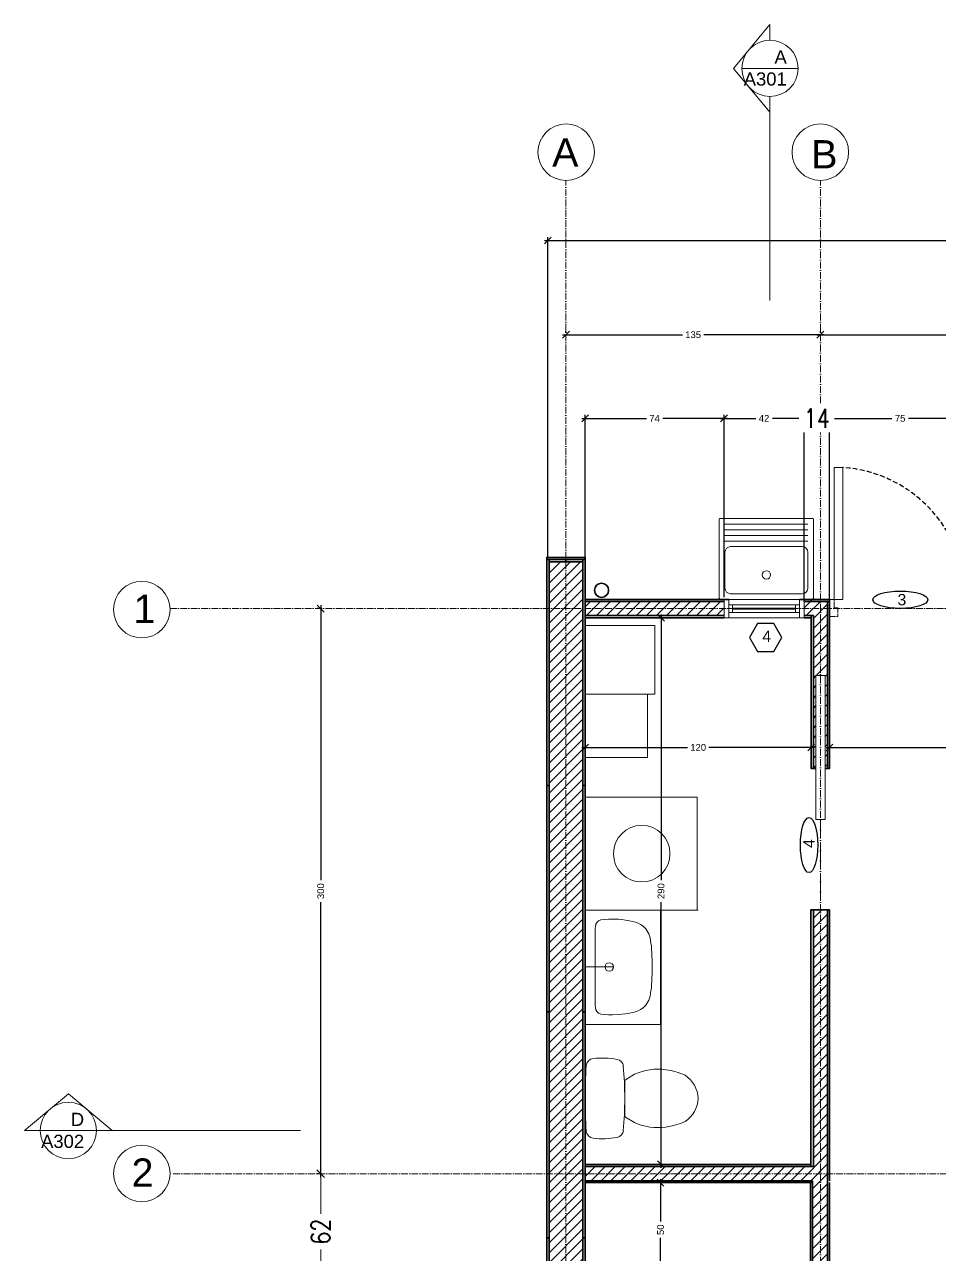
# Model space of a CAD drawing. Header units: inches. Extents: x 1080 to 7442, y 249 to 3242.
# Drawn here: x 1733 to 2218, y 2536 to 3188 of the extents above; entities that cross this region are included whole.
import ezdxf

# ---------------------------------------------------------------- set-up
doc = ezdxf.new("R2010")
doc.units = ezdxf.units.IN
doc.header["$MEASUREMENT"] = 0
for name, pattern in [('ACAD_ISO10W100', [18, 12, -3, 0, -3]), ('CENTER', [2, 1.25, -0.25, 0.25, -0.25]), ('HIDDEN', [0.375, 0.25, -0.125])]:
    doc.linetypes.add(name, pattern=pattern)
for name, color, linetype, lineweight in [('ARREDI', 8, 'Continuous', 18), ('CAMPITURE', 7, 'Continuous', 25), ('INFISSI', 130, 'Continuous', 13), ('NUMERAZIONE', 30, 'Continuous', 25), ('quote nuove', 253, 'Continuous', 18), ('STRUTTURA', 7, 'Continuous', 35)]:
    doc.layers.add(name, color=color, linetype=linetype, lineweight=lineweight)
doc.styles.add('ARIAL', font='Arial.ttf')
doc.styles.add('E-ROMANS', font='romans.shx', dxfattribs={"width": 0.8})
doc.styles.get("Standard").update_dxf_attribs({"font": 'Arial.ttf'})
doc.linetypes.add('BATTING', pattern='A,0.0001,-0.1,[134,ltypeshp.shx,S=0.1,R=0,X=-0.1,Y=0],-0.2,[134,ltypeshp.shx,S=0.1,R=180,X=0.1,Y=0],-0.1', length=0.4001)
doc.dimstyles.new('Copia di 1', dxfattribs={"dimscale": 0.001, "dimtxt": 10000, "dimasz": 4000, "dimexe": 1.2, "dimexo": 1, "dimgap": 0.1, "dimtad": 0, "dimtoh": 1, "dimdec": 0, "dimzin": 0, "dimdsep": 46, "dimtxsty": 'E-ROMANS', "dimblk": 'OBLIQUE', "dimcen": 1.2, "dimclrd": 256, "dimclre": 256, "dimclrt": 256, "dimadec": 0, "dimazin": 0, "dimtfac": 1, "dimtdec": 0, "dimtmove": 1, "dimatfit": 3, "dimldrblk": 'OPEN90', "dimfxl": 1, "dimtfill": 1, "dimtolj": 1, "dimtzin": 0, "dimlwd": 0, "dimarcsym": 0})
doc.dimstyles.new('TICK_36', dxfattribs={"dimtxt": 3.6, "dimasz": 3.6, "dimexe": 1.8, "dimexo": 1.2, "dimgap": 1.8, "dimtad": 0, "dimdec": 0, "dimzin": 0, "dimdsep": 46, "dimtxsty": 'ARIAL', "dimblk": 'OBLIQUE', "dimcen": 1.8, "dimdle": 1.8, "dimclrd": 256, "dimclrt": 256, "dimadec": 0, "dimazin": 0, "dimtfac": 1, "dimtdec": 0, "dimtmove": 1, "dimatfit": 3, "dimldrblk": 'OPEN90', "dimfxl": 1, "dimtfill": 1, "dimtolj": 1, "dimtzin": 0, "dimarcsym": 0})
pattern_1 = [(45, (-290.078, 2472.9004), (-2.6516504, 2.6516504), [])]

# ---------------------------------------------------------------- blocks, each defined once
blk = doc.blocks.new('_Oblique')
at = {"color": 0, "linetype": 'ByBlock', "lineweight": -2}
blk.add_line((-0.5, -0.5), (0.5, 0.5), dxfattribs=at)
blk = doc.blocks.new('*D174')
at = {"layer": 'quote nuove', "lineweight": -2, "transparency": 16777216}
for p, q in [((2008.61, 3073.18), (2329.46, 3073.18)), ((2661.92, 3073.18), (2341.07, 3073.18))]:
    blk.add_line(p, q, dxfattribs=at)
at = {"layer": 'quote nuove', "color": 0, "lineweight": -2, "transparency": 16777216}
for p, q in [((2010.41, 2905.12), (2010.41, 3074.98)), ((2660.12, 2906.22), (2660.12, 3074.98))]:
    blk.add_line(p, q, dxfattribs=at)
at = {"layer": 'quote nuove', "lineweight": -2, "transparency": 16777216, "xscale": 3.6, "yscale": 3.6, "zscale": 3.6, "rotation": 180}
blk.add_blockref('_Oblique', (2010.41, 3073.18), dxfattribs=at)
at = {"layer": 'quote nuove', "lineweight": -2, "transparency": 16777216, "xscale": 3.6, "yscale": 3.6, "zscale": 3.6}
blk.add_blockref('_Oblique', (2660.12, 3073.18), dxfattribs=at)
at = {"layer": 'quote nuove', "lineweight": 0, "transparency": 16777216, "insert": (2335.27, 3073.18), "char_height": 3.6, "attachment_point": 5, "style": 'ARIAL', "bg_fill": 3, "box_fill_scale": 1.25, "bg_fill_color": 256, "bg_fill_true_color": 13158600, "bg_fill_transparency": 0}
blk.add_mtext('\\A1;650', dxfattribs=at)
blk = doc.blocks.new('_Open90')
at = {"color": 0, "linetype": 'ByBlock', "lineweight": -2}
for p, q in [((0, 0), (-1, 0)), ((-0.5, 0.5), (0, 0)), ((0, 0), (-0.5, -0.5))]:
    blk.add_line(p, q, dxfattribs=at)
blk = doc.blocks.new('*D176')
at = {"layer": 'quote nuove', "lineweight": -2, "transparency": 16777216}
for p, q in [((2153.27, 3023.18), (2239.41, 3023.18)), ((2336.77, 3023.18), (2250.62, 3023.18))]:
    blk.add_line(p, q, dxfattribs=at)
at = {"layer": 'quote nuove', "color": 0, "lineweight": -2, "transparency": 16777216}
for p, q in [((2155.07, 3024.38), (2155.07, 3024.98)), ((2334.97, 3024.38), (2334.97, 3024.98))]:
    blk.add_line(p, q, dxfattribs=at)
at = {"layer": 'quote nuove', "lineweight": -2, "transparency": 16777216, "xscale": 3.6, "yscale": 3.6, "zscale": 3.6, "rotation": 180}
blk.add_blockref('_Oblique', (2155.07, 3023.18), dxfattribs=at)
at = {"layer": 'quote nuove', "lineweight": -2, "transparency": 16777216, "xscale": 3.6, "yscale": 3.6, "zscale": 3.6}
blk.add_blockref('_Oblique', (2334.97, 3023.18), dxfattribs=at)
at = {"layer": 'quote nuove', "lineweight": 0, "transparency": 16777216, "insert": (2245.02, 3023.18), "char_height": 3.6, "attachment_point": 5, "style": 'ARIAL', "bg_fill": 3, "box_fill_scale": 1.25, "bg_fill_color": 256, "bg_fill_true_color": 13158600, "bg_fill_transparency": 0}
blk.add_mtext('\\A1;180', dxfattribs=at)
blk = doc.blocks.new('*D177')
at = {"layer": 'quote nuove', "lineweight": -2, "transparency": 16777216}
for p, q in [((2018.21, 3023.18), (2081.93, 3023.18)), ((2156.87, 3023.18), (2093.15, 3023.18))]:
    blk.add_line(p, q, dxfattribs=at)
at = {"layer": 'quote nuove', "color": 0, "lineweight": -2, "transparency": 16777216}
for p, q in [((2020.01, 3024.38), (2020.01, 3024.98)), ((2155.07, 3024.38), (2155.07, 3024.98))]:
    blk.add_line(p, q, dxfattribs=at)
at = {"layer": 'quote nuove', "lineweight": -2, "transparency": 16777216, "xscale": 3.6, "yscale": 3.6, "zscale": 3.6, "rotation": 180}
blk.add_blockref('_Oblique', (2020.01, 3023.18), dxfattribs=at)
at = {"layer": 'quote nuove', "lineweight": -2, "transparency": 16777216, "xscale": 3.6, "yscale": 3.6, "zscale": 3.6}
blk.add_blockref('_Oblique', (2155.07, 3023.18), dxfattribs=at)
at = {"layer": 'quote nuove', "lineweight": 0, "transparency": 16777216, "insert": (2087.54, 3023.18), "char_height": 3.6, "attachment_point": 5, "style": 'ARIAL', "bg_fill": 3, "box_fill_scale": 1.25, "bg_fill_color": 256, "bg_fill_true_color": 13158600, "bg_fill_transparency": 0}
blk.add_mtext('\\A1;135', dxfattribs=at)
blk = doc.blocks.new('*D181')
at = {"layer": 'quote nuove', "color": 0, "lineweight": -2, "ltscale": 2, "transparency": 16777216}
for p, q in [((1888.61, 2877.81), (1888.01, 2877.81)), ((1888.61, 2577.96), (1888.01, 2577.96))]:
    blk.add_line(p, q, dxfattribs=at)
at = {"layer": 'quote nuove', "lineweight": -2, "ltscale": 2, "transparency": 16777216}
for p, q in [((1889.81, 2879.61), (1889.81, 2733.64)), ((1889.81, 2576.16), (1889.81, 2722.13))]:
    blk.add_line(p, q, dxfattribs=at)
at = {"layer": 'quote nuove', "lineweight": -2, "ltscale": 2, "transparency": 16777216, "xscale": 3.6, "yscale": 3.6, "zscale": 3.6}
for p, rotation in [((1889.81, 2877.81), 90), ((1889.81, 2577.96), 270)]:
    blk.add_blockref('_Oblique', p, dxfattribs=dict(at, rotation=rotation))
at = {"layer": 'quote nuove', "lineweight": 0, "ltscale": 2, "transparency": 16777216, "insert": (1889.81, 2727.89), "char_height": 3.6, "attachment_point": 5, "rotation": 90, "style": 'ARIAL', "bg_fill": 3, "box_fill_scale": 1.25, "bg_fill_color": 256, "bg_fill_true_color": 13158600, "bg_fill_transparency": 0}
blk.add_mtext('\\A1;300', dxfattribs=at)
blk = doc.blocks.new('*D182')
at = {"layer": 'quote nuove', "linetype": 'ACAD_ISO10W100', "lineweight": -2, "ltscale": 2, "transparency": 16777216}
for p, q in [((1889.81, 2577.96), (1889.81, 2577.96)), ((1889.81, 2516.41), (1889.81, 2516.41))]:
    blk.add_line(p, q, dxfattribs=at)
at = {"layer": 'quote nuove', "lineweight": 0, "ltscale": 2, "transparency": 16777216}
for p, q in [((1889.81, 2577.96), (1889.81, 2553.47)), ((1889.81, 2516.41), (1889.81, 2540.9))]:
    blk.add_line(p, q, dxfattribs=at)
at = {"layer": 'quote nuove', "lineweight": 0, "ltscale": 2, "transparency": 16777216, "xscale": 4, "yscale": 4, "zscale": 4}
for p, rotation in [((1889.81, 2577.96), 90), ((1889.81, 2516.41), 270)]:
    blk.add_blockref('_Oblique', p, dxfattribs=dict(at, rotation=rotation))
at = {"layer": 'quote nuove', "lineweight": 0, "ltscale": 2, "transparency": 16777216, "insert": (1889.81, 2547.19), "char_height": 10, "attachment_point": 5, "rotation": 90, "style": 'E-ROMANS', "bg_fill": 3, "box_fill_scale": 1.25, "bg_fill_color": 256, "bg_fill_true_color": 13158600, "bg_fill_transparency": 0}
blk.add_mtext('\\A1;62', dxfattribs=at)
blk = doc.blocks.new('*D186')
at = {"layer": 'quote nuove', "color": 0, "lineweight": -2, "transparency": 16777216}
for p, q in [((2103.92, 2883.91), (2103.92, 2980.6)), ((2146.42, 2883.91), (2146.42, 2980.6))]:
    blk.add_line(p, q, dxfattribs=at)
at = {"layer": 'quote nuove', "lineweight": -2, "transparency": 16777216}
for p, q in [((2102.12, 2978.8), (2120.74, 2978.8)), ((2148.22, 2978.8), (2129.6, 2978.8))]:
    blk.add_line(p, q, dxfattribs=at)
at = {"layer": 'quote nuove', "lineweight": -2, "transparency": 16777216, "xscale": 3.6, "yscale": 3.6, "zscale": 3.6, "rotation": 180}
blk.add_blockref('_Oblique', (2103.92, 2978.8), dxfattribs=at)
at = {"layer": 'quote nuove', "lineweight": -2, "transparency": 16777216, "xscale": 3.6, "yscale": 3.6, "zscale": 3.6}
blk.add_blockref('_Oblique', (2146.42, 2978.8), dxfattribs=at)
at = {"layer": 'quote nuove', "lineweight": 0, "transparency": 16777216, "insert": (2125.17, 2978.8), "char_height": 3.6, "attachment_point": 5, "style": 'ARIAL', "bg_fill": 3, "box_fill_scale": 1.25, "bg_fill_color": 256, "bg_fill_true_color": 13158600, "bg_fill_transparency": 0}
blk.add_mtext('\\A1;42', dxfattribs=at)
blk = doc.blocks.new('*D227')
at = {"layer": 'quote nuove', "color": 0, "lineweight": -2, "transparency": 16777216}
for p, q in [((2069.05, 2573.21), (2068.45, 2573.21)), ((2069.05, 2523.21), (2068.45, 2523.21))]:
    blk.add_line(p, q, dxfattribs=at)
at = {"layer": 'quote nuove', "lineweight": -2, "transparency": 16777216}
for p, q in [((2070.25, 2575.01), (2070.25, 2552.57)), ((2070.25, 2521.41), (2070.25, 2543.86))]:
    blk.add_line(p, q, dxfattribs=at)
at = {"layer": 'quote nuove', "lineweight": -2, "transparency": 16777216, "xscale": 3.6, "yscale": 3.6, "zscale": 3.6}
for p, rotation in [((2070.25, 2573.21), 90), ((2070.25, 2523.21), 270)]:
    blk.add_blockref('_Oblique', p, dxfattribs=dict(at, rotation=rotation))
at = {"layer": 'quote nuove', "lineweight": 0, "transparency": 16777216, "insert": (2070.25, 2548.21), "char_height": 3.6, "attachment_point": 5, "rotation": 90, "style": 'ARIAL', "bg_fill": 3, "box_fill_scale": 1.25, "bg_fill_color": 256, "bg_fill_true_color": 13158600, "bg_fill_transparency": 0}
blk.add_mtext('\\A1;50', dxfattribs=at)
blk = doc.blocks.new('*D189')
at = {"layer": 'quote nuove', "color": 0, "lineweight": -2, "transparency": 16777216}
for p, q in [((2069.27, 2872.91), (2068.67, 2872.91)), ((2069.27, 2582.91), (2068.67, 2582.91))]:
    blk.add_line(p, q, dxfattribs=at)
at = {"layer": 'quote nuove', "lineweight": -2, "transparency": 16777216}
for p, q in [((2070.47, 2874.71), (2070.47, 2733.74)), ((2070.47, 2581.11), (2070.47, 2722.09))]:
    blk.add_line(p, q, dxfattribs=at)
at = {"layer": 'quote nuove', "lineweight": -2, "transparency": 16777216, "xscale": 3.6, "yscale": 3.6, "zscale": 3.6}
for p, rotation in [((2070.47, 2872.91), 90), ((2070.47, 2582.91), 270)]:
    blk.add_blockref('_Oblique', p, dxfattribs=dict(at, rotation=rotation))
at = {"layer": 'quote nuove', "lineweight": 0, "transparency": 16777216, "insert": (2070.47, 2727.91), "char_height": 3.6, "attachment_point": 5, "rotation": 90, "style": 'ARIAL', "bg_fill": 3, "box_fill_scale": 1.25, "bg_fill_color": 256, "bg_fill_true_color": 13158600, "bg_fill_transparency": 0}
blk.add_mtext('\\A1;290', dxfattribs=at)
blk = doc.blocks.new('*D228')
at = {"layer": 'quote nuove', "color": 0, "lineweight": -2, "transparency": 16777216}
for p, q in [((2030.22, 2816.07), (2030.22, 2802.33)), ((2150.22, 2805.33), (2150.22, 2805.93))]:
    blk.add_line(p, q, dxfattribs=at)
at = {"layer": 'quote nuove', "lineweight": -2, "transparency": 16777216}
for p, q in [((2028.42, 2804.13), (2084.61, 2804.13)), ((2152.02, 2804.13), (2095.82, 2804.13))]:
    blk.add_line(p, q, dxfattribs=at)
at = {"layer": 'quote nuove', "lineweight": -2, "transparency": 16777216, "xscale": 3.6, "yscale": 3.6, "zscale": 3.6, "rotation": 180}
blk.add_blockref('_Oblique', (2030.22, 2804.13), dxfattribs=at)
at = {"layer": 'quote nuove', "lineweight": -2, "transparency": 16777216, "xscale": 3.6, "yscale": 3.6, "zscale": 3.6}
blk.add_blockref('_Oblique', (2150.22, 2804.13), dxfattribs=at)
at = {"layer": 'quote nuove', "lineweight": 0, "transparency": 16777216, "insert": (2090.22, 2804.13), "char_height": 3.6, "attachment_point": 5, "style": 'ARIAL', "bg_fill": 3, "box_fill_scale": 1.25, "bg_fill_color": 256, "bg_fill_true_color": 13158600, "bg_fill_transparency": 0}
blk.add_mtext('\\A1;120', dxfattribs=at)
blk = doc.blocks.new('*D190')
at = {"layer": 'quote nuove', "color": 0, "lineweight": -2, "transparency": 16777216}
for p, q in [((2159.92, 2805.33), (2159.92, 2805.93)), ((2330.22, 2805.33), (2330.22, 2805.93))]:
    blk.add_line(p, q, dxfattribs=at)
at = {"layer": 'quote nuove', "lineweight": -2, "transparency": 16777216}
for p, q in [((2158.12, 2804.13), (2239.46, 2804.13)), ((2332.02, 2804.13), (2250.67, 2804.13))]:
    blk.add_line(p, q, dxfattribs=at)
at = {"layer": 'quote nuove', "lineweight": -2, "transparency": 16777216, "xscale": 3.6, "yscale": 3.6, "zscale": 3.6, "rotation": 180}
blk.add_blockref('_Oblique', (2159.92, 2804.13), dxfattribs=at)
at = {"layer": 'quote nuove', "lineweight": -2, "transparency": 16777216, "xscale": 3.6, "yscale": 3.6, "zscale": 3.6}
blk.add_blockref('_Oblique', (2330.22, 2804.13), dxfattribs=at)
at = {"layer": 'quote nuove', "lineweight": 0, "transparency": 16777216, "insert": (2245.07, 2804.13), "char_height": 3.6, "attachment_point": 5, "style": 'ARIAL', "bg_fill": 3, "box_fill_scale": 1.25, "bg_fill_color": 256, "bg_fill_true_color": 13158600, "bg_fill_transparency": 0}
blk.add_mtext('\\A1;170', dxfattribs=at)
blk = doc.blocks.new('*D193')
at = {"layer": 'quote nuove', "color": 0, "lineweight": -2, "transparency": 16777216}
for p, q in [((2159.92, 2883.94), (2159.92, 2980.6)), ((2234.92, 2883.94), (2234.92, 2980.6))]:
    blk.add_line(p, q, dxfattribs=at)
at = {"layer": 'quote nuove', "lineweight": -2, "transparency": 16777216}
for p, q in [((2158.12, 2978.8), (2193.04, 2978.8)), ((2236.72, 2978.8), (2201.8, 2978.8))]:
    blk.add_line(p, q, dxfattribs=at)
at = {"layer": 'quote nuove', "lineweight": -2, "transparency": 16777216, "xscale": 3.6, "yscale": 3.6, "zscale": 3.6, "rotation": 180}
blk.add_blockref('_Oblique', (2159.92, 2978.8), dxfattribs=at)
at = {"layer": 'quote nuove', "lineweight": -2, "transparency": 16777216, "xscale": 3.6, "yscale": 3.6, "zscale": 3.6}
blk.add_blockref('_Oblique', (2234.92, 2978.8), dxfattribs=at)
at = {"layer": 'quote nuove', "lineweight": 0, "transparency": 16777216, "insert": (2197.42, 2978.8), "char_height": 3.6, "attachment_point": 5, "style": 'ARIAL', "bg_fill": 3, "box_fill_scale": 1.25, "bg_fill_color": 256, "bg_fill_true_color": 13158600, "bg_fill_transparency": 0}
blk.add_mtext('\\A1;75', dxfattribs=at)
blk = doc.blocks.new('*D229')
at = {"layer": 'quote nuove', "lineweight": -2, "transparency": 16777216}
for p, q in [((2146.42, 2881.61), (2146.42, 2978.8)), ((2159.92, 2882.74), (2159.92, 2978.8))]:
    blk.add_line(p, q, dxfattribs=at)
at = {"layer": 'quote nuove', "lineweight": 0, "transparency": 16777216}
for p, q in [((2146.42, 2978.8), (2147.07, 2978.8)), ((2159.92, 2978.8), (2159.26, 2978.8))]:
    blk.add_line(p, q, dxfattribs=at)
at = {"layer": 'quote nuove', "lineweight": 0, "transparency": 16777216, "xscale": 4, "yscale": 4, "zscale": 4, "rotation": 180}
blk.add_blockref('_Oblique', (2146.42, 2978.8), dxfattribs=at)
at = {"layer": 'quote nuove', "lineweight": 0, "transparency": 16777216, "xscale": 4, "yscale": 4, "zscale": 4}
blk.add_blockref('_Oblique', (2159.92, 2978.8), dxfattribs=at)
at = {"layer": 'quote nuove', "lineweight": 0, "transparency": 16777216, "insert": (2153.17, 2978.8), "char_height": 10, "attachment_point": 5, "style": 'E-ROMANS', "bg_fill": 3, "box_fill_scale": 1.25, "bg_fill_color": 256, "bg_fill_true_color": 13158600, "bg_fill_transparency": 0}
blk.add_mtext('\\A1;14', dxfattribs=at)
blk = doc.blocks.new('*D230')
at = {"layer": 'quote nuove', "color": 0, "lineweight": -2, "transparency": 16777216}
for p, q in [((2030.22, 2883.91), (2030.22, 2980.6)), ((2103.92, 2883.91), (2103.92, 2980.6))]:
    blk.add_line(p, q, dxfattribs=at)
at = {"layer": 'quote nuove', "lineweight": -2, "transparency": 16777216}
for p, q in [((2028.42, 2978.8), (2062.69, 2978.8)), ((2105.72, 2978.8), (2071.45, 2978.8))]:
    blk.add_line(p, q, dxfattribs=at)
at = {"layer": 'quote nuove', "lineweight": -2, "transparency": 16777216, "xscale": 3.6, "yscale": 3.6, "zscale": 3.6, "rotation": 180}
blk.add_blockref('_Oblique', (2030.22, 2978.8), dxfattribs=at)
at = {"layer": 'quote nuove', "lineweight": -2, "transparency": 16777216, "xscale": 3.6, "yscale": 3.6, "zscale": 3.6}
blk.add_blockref('_Oblique', (2103.92, 2978.8), dxfattribs=at)
at = {"layer": 'quote nuove', "lineweight": 0, "transparency": 16777216, "insert": (2067.07, 2978.8), "char_height": 3.6, "attachment_point": 5, "style": 'ARIAL', "bg_fill": 3, "box_fill_scale": 1.25, "bg_fill_color": 256, "bg_fill_true_color": 13158600, "bg_fill_transparency": 0}
blk.add_mtext('\\A1;74', dxfattribs=at)

msp = doc.modelspace()

# ---------------------------------------------------------------- hatches: boundary and pattern name
at = {"layer": 'CAMPITURE'}
h = msp.add_hatch(dxfattribs=at)
h.set_pattern_fill('ANSI31', color=0, scale=30)
h.set_pattern_definition(pattern_1)
h.paths.add_polyline_path([(2029.02, 2902.72), (2011.01, 2902.72), (2011.01, 2155.11), (2029.02, 2155.11)])
h = msp.add_hatch(dxfattribs=at)
h.set_pattern_fill('ANSI31', color=256, scale=30)
h.set_pattern_definition(pattern_1)
h.paths.add_polyline_path([(2103.92, 2881.61), (2030.22, 2881.61), (2030.22, 2874.11), (2103.92, 2874.11)])
h.paths.add_polyline_path([(2158.92, 2881.61), (2150.22, 2881.61), (2146.42, 2881.61), (2146.42, 2874.11), (2150.22, 2874.11), (2151.42, 2874.11), (2151.42, 2792.91), (2152.7, 2792.91), (2152.7, 2842.31), (2157.66, 2842.31), (2157.66, 2792.91), (2158.92, 2792.91)])
h.paths.add_polyline_path([(2158.92, 2717.91), (2151.42, 2717.91), (2151.42, 2581.71), (2150, 2581.71), (2030.22, 2581.71), (2030.22, 2574.21), (2150.92, 2574.21), (2150.92, 2512.91), (2163.92, 2512.91), (2163.92, 2519.91), (2158.92, 2519.91), (2158.92, 2573.21)])
h.paths.add_polyline_path([(2338.72, 2520.91), (2239.92, 2520.91), (2239.92, 2512.91), (2331.22, 2512.91), (2331.22, 2511.91), (2331.22, 2510.88), (2338.72, 2510.88)])
h.paths.add_polyline_path([(2338.72, 2510.88), (2331.22, 2510.88), (2331.22, 2191.41), (2235.22, 2191.41), (2235.22, 2183.91), (2338.72, 2183.91), (2338.72, 2443.78)])
h.paths.add_polyline_path([(2150.22, 2191.41), (2030.22, 2191.41), (2030.22, 2183.91), (2150.22, 2183.91)])
h.paths.add_polyline_path([(2639.72, 2192.46), (2632.72, 2192.46), (2632.72, 2183.86), (2639.72, 2183.86)])

# ---------------------------------------------------------------- linework, layer by layer
at = {"layer": 'ARREDI'}
for p, q in [((2101.42, 2925.21), (2101.42, 2883.21)), ((2150.92, 2925.71), (2101.92, 2925.71)), ((2148.42, 2922.71), (2104.42, 2922.71)), ((2151.42, 2883.21), (2151.42, 2925.21)), ((2148.42, 2919.71), (2104.42, 2919.71)), ((2148.42, 2916.71), (2104.42, 2916.71)), ((2148.42, 2913.71), (2104.42, 2913.71)), ((2145.42, 2910.71), (2107.42, 2910.71)), ((2104.42, 2907.71), (2104.42, 2888.71)), ((2148.42, 2888.71), (2148.42, 2907.71)), ((2107.42, 2885.71), (2145.42, 2885.71)), ((2030.22, 2872.91), (2030.22, 2802.91)), ((2063.22, 2798.83), (2063.22, 2832.39)), ((2030.22, 2802.91), (2030.22, 2582.91)), ((2030.22, 2798.83), (2063.22, 2798.83)), ((2030.22, 2713.16), (2030.22, 2687.71)), ((2040.28, 2712.89), (2038.5, 2712.65)), ((2040.28, 2712.89), (2038.5, 2712.65)), ((2042.57, 2713.03), (2040.28, 2712.89)), ((2042.57, 2713.03), (2040.28, 2712.89)), ((2044.78, 2713.05), (2042.57, 2713.03)), ((2044.78, 2713.05), (2042.57, 2713.03)), ((2047.87, 2712.95), (2044.78, 2713.05)), ((2047.87, 2712.95), (2044.78, 2713.05)), ((2049.69, 2712.79), (2047.87, 2712.95)), ((2049.69, 2712.79), (2047.87, 2712.95)), ((2035.52, 2708), (2035.49, 2706.76)), ((2035.52, 2708), (2035.49, 2706.76)), ((2035.49, 2687.65), (2035.49, 2706.76)), ((2035.49, 2687.65), (2035.49, 2706.76)), ((2035.61, 2709.19), (2035.52, 2708)), ((2035.61, 2709.19), (2035.52, 2708)), ((2035.91, 2710.38), (2035.61, 2709.19)), ((2035.91, 2710.38), (2035.61, 2709.19)), ((2036.47, 2711.31), (2035.91, 2710.38)), ((2036.47, 2711.31), (2035.91, 2710.38)), ((2037.31, 2712.09), (2036.47, 2711.31)), ((2037.31, 2712.09), (2036.47, 2711.31)), ((2038.5, 2712.65), (2037.31, 2712.09)), ((2038.5, 2712.65), (2037.31, 2712.09)), ((2051.55, 2712.55), (2049.69, 2712.79)), ((2051.55, 2712.55), (2049.69, 2712.79)), ((2053.68, 2712.17), (2051.55, 2712.55)), ((2053.68, 2712.17), (2051.55, 2712.55)), ((2055.36, 2711.8), (2053.68, 2712.17)), ((2055.36, 2711.8), (2053.68, 2712.17)), ((2056.89, 2711.41), (2055.36, 2711.8)), ((2056.89, 2711.41), (2055.36, 2711.8)), ((2058.38, 2710.88), (2056.89, 2711.41)), ((2058.38, 2710.88), (2056.89, 2711.41)), ((2059.65, 2710.21), (2058.38, 2710.88)), ((2059.65, 2710.21), (2058.38, 2710.88)), ((2060.98, 2709.26), (2059.65, 2710.21)), ((2060.98, 2709.26), (2059.65, 2710.21)), ((2061.66, 2708.64), (2060.98, 2709.26)), ((2061.66, 2708.64), (2060.98, 2709.26)), ((2062.33, 2707.91), (2061.66, 2708.64)), ((2062.33, 2707.91), (2061.66, 2708.64)), ((2062.97, 2707.08), (2062.33, 2707.91)), ((2062.97, 2707.08), (2062.33, 2707.91)), ((2063.51, 2706.21), (2062.97, 2707.08)), ((2063.51, 2706.21), (2062.97, 2707.08)), ((2063.97, 2705.27), (2063.51, 2706.21)), ((2063.97, 2705.27), (2063.51, 2706.21)), ((2064.36, 2704.26), (2063.97, 2705.27)), ((2064.36, 2704.26), (2063.97, 2705.27)), ((2064.67, 2703.08), (2064.36, 2704.26)), ((2064.67, 2703.08), (2064.36, 2704.26)), ((2064.91, 2701.79), (2064.67, 2703.08)), ((2064.91, 2701.79), (2064.67, 2703.08)), ((2065.14, 2700.31), (2064.91, 2701.79)), ((2065.14, 2700.31), (2064.91, 2701.79)), ((2065.34, 2698.68), (2065.14, 2700.31)), ((2065.34, 2698.68), (2065.14, 2700.31)), ((2065.49, 2696.93), (2065.34, 2698.68)), ((2065.58, 2695.31), (2065.49, 2696.93)), ((2065.67, 2693.47), (2065.58, 2695.31)), ((2065.73, 2691.51), (2065.67, 2693.47)), ((2030.22, 2687.71), (2030.22, 2662.25)), ((2030.22, 2687.65), (2045.3, 2687.65)), ((2035.49, 2687.65), (2035.49, 2668.55)), ((2035.49, 2687.65), (2035.49, 2668.55)), ((2065.78, 2689.39), (2065.73, 2691.51)), ((2065.79, 2687.65), (2065.78, 2689.39)), ((2065.79, 2687.65), (2065.78, 2685.92)), ((2065.67, 2681.83), (2065.58, 2680)), ((2065.73, 2683.79), (2065.67, 2681.83)), ((2065.78, 2685.92), (2065.73, 2683.79)), ((2065.14, 2674.99), (2064.91, 2673.52)), ((2065.34, 2676.63), (2065.14, 2674.99)), ((2065.49, 2678.38), (2065.34, 2676.63)), ((2065.58, 2680), (2065.49, 2678.38)), ((2035.52, 2667.3), (2035.49, 2668.55)), ((2035.52, 2667.3), (2035.49, 2668.55)), ((2035.61, 2666.11), (2035.52, 2667.3)), ((2035.61, 2666.11), (2035.52, 2667.3)), ((2062.33, 2667.39), (2061.66, 2666.66)), ((2062.33, 2667.39), (2061.66, 2666.66)), ((2062.97, 2668.22), (2062.33, 2667.39)), ((2062.97, 2668.22), (2062.33, 2667.39)), ((2063.51, 2669.09), (2062.97, 2668.22)), ((2063.51, 2669.09), (2062.97, 2668.22)), ((2063.97, 2670.03), (2063.51, 2669.09)), ((2063.97, 2670.03), (2063.51, 2669.09)), ((2064.36, 2671.05), (2063.97, 2670.03)), ((2064.36, 2671.05), (2063.97, 2670.03)), ((2064.67, 2672.23), (2064.36, 2671.05)), ((2064.67, 2672.23), (2064.36, 2671.05)), ((2064.91, 2673.52), (2064.67, 2672.23)), ((2064.91, 2673.52), (2064.67, 2672.23)), ((2035.91, 2664.92), (2035.61, 2666.11)), ((2035.91, 2664.92), (2035.61, 2666.11)), ((2036.47, 2663.99), (2035.91, 2664.92)), ((2036.47, 2663.99), (2035.91, 2664.92)), ((2037.31, 2663.22), (2036.47, 2663.99)), ((2037.31, 2663.22), (2036.47, 2663.99)), ((2038.5, 2662.65), (2037.31, 2663.22)), ((2038.5, 2662.65), (2037.31, 2663.22)), ((2040.28, 2662.42), (2038.5, 2662.65)), ((2040.28, 2662.42), (2038.5, 2662.65)), ((2042.57, 2662.28), (2040.28, 2662.42)), ((2042.57, 2662.28), (2040.28, 2662.42)), ((2044.78, 2662.25), (2042.57, 2662.28)), ((2044.78, 2662.25), (2042.57, 2662.28)), ((2047.87, 2662.36), (2044.78, 2662.25)), ((2047.87, 2662.36), (2044.78, 2662.25)), ((2049.69, 2662.52), (2047.87, 2662.36)), ((2049.69, 2662.52), (2047.87, 2662.36)), ((2051.55, 2662.76), (2049.69, 2662.52)), ((2051.55, 2662.76), (2049.69, 2662.52)), ((2053.68, 2663.13), (2051.55, 2662.76)), ((2053.68, 2663.13), (2051.55, 2662.76)), ((2055.36, 2663.5), (2053.68, 2663.13)), ((2055.36, 2663.5), (2053.68, 2663.13)), ((2056.89, 2663.9), (2055.36, 2663.5)), ((2056.89, 2663.9), (2055.36, 2663.5)), ((2058.38, 2664.43), (2056.89, 2663.9)), ((2058.38, 2664.43), (2056.89, 2663.9)), ((2059.65, 2665.09), (2058.38, 2664.43)), ((2059.65, 2665.09), (2058.38, 2664.43)), ((2060.98, 2666.04), (2059.65, 2665.09)), ((2060.98, 2666.04), (2059.65, 2665.09)), ((2061.66, 2666.66), (2060.98, 2666.04)), ((2061.66, 2666.66), (2060.98, 2666.04)), ((2051.57, 2627.81), (2056.41, 2630.73)), ((2051.31, 2617.91), (2051.31, 2627.36)), ((2051.31, 2617.91), (2051.31, 2608.46)), ((2051.57, 2608.02), (2056.41, 2605.1))]:
    msp.add_line(p, q, dxfattribs=at)
at = {"layer": 'ARREDI', "lineweight": 0}
for p, q in [((2030.22, 2868.83), (2067.22, 2868.83)), ((2067.22, 2868.83), (2067.22, 2832.39)), ((2030.22, 2832.39), (2067.22, 2832.39)), ((2030.22, 2798.83), (2063.22, 2798.83)), ((2030.22, 2798.83), (2063.22, 2798.83)), ((2030.22, 2777.77), (2045.22, 2777.77)), ((2030.22, 2717.77), (2090.22, 2717.77)), ((2030.22, 2717.77), (2045.22, 2717.77)), ((2030.22, 2717.77), (2045.22, 2717.77)), ((2070.22, 2657.13), (2070.22, 2717.77)), ((2070.22, 2657.13), (2070.22, 2717.77)), ((2070.22, 2657.13), (2030.22, 2657.13)), ((2030.22, 2657.13), (2070.22, 2657.13)), ((2070.22, 2657.13), (2030.22, 2657.13)), ((2030.22, 2657.13), (2070.22, 2657.13))]:
    msp.add_line(p, q, dxfattribs=at)
at = {"layer": 'ARREDI'}
msp.add_lwpolyline([(2030.22, 2777.77), (2030.22, 2717.77), (2089.72, 2717.77), (2089.72, 2777.77), (2030.22, 2777.77)], dxfattribs=at)
for centre, radius in [((2126.42, 2895.71), 2.24), ((2060.22, 2747.77), 15), ((2043.02, 2687.65), 2.28)]:
    msp.add_circle(centre, radius, dxfattribs=at)
for centre, radius, start, end in [((2101.92, 2925.21), 0.5, 90, 180), ((2150.92, 2925.21), 0.5, 0, 90), ((2107.42, 2907.71), 3, 90, 180), ((2145.42, 2907.71), 3, 0, 90), ((2107.42, 2888.71), 3, 180, 270), ((2145.42, 2888.71), 3, 270, 0), ((2294.55, 2617.91), 264.33, 176.25542, 183.74458), ((2034.97, 2634.9), 4.2, 96.3359, 176.25542), ((2039.24, 2596.44), 42.9, 79.25484, 96.3359), ((2046.5, 2634.66), 4, 4.94027, 79.25484), ((1852.79, 2617.91), 198.42, 355.05973, 4.94027), ((2068.82, 2603.41), 30, 81.79307, 114.43818), ((2068.46, 2597.6), 35.81, 65.47558, 82.55676), ((2074.57, 2617.19), 15.66, 2.65515, 56.02113), ((2051.81, 2627.36), 0.5, 118.0226, 180), ((2074.57, 2618.64), 15.66, 303.97887, 357.34485), ((2051.81, 2608.46), 0.5, 180, 241.9774), ((2068.82, 2632.41), 30, 245.56182, 278.20693), ((2068.46, 2638.23), 35.81, 277.44324, 294.52442), ((2034.97, 2600.92), 4.2, 183.74458, 263.6641), ((2039.24, 2639.38), 42.9, 263.6641, 280.74516), ((2046.5, 2601.17), 4, 280.74516, 355.05973)]:
    msp.add_arc(centre, radius, start, end, dxfattribs=at)
at = {"layer": 'INFISSI'}
msp.add_line((2101.92, 2882.71), (2150.92, 2882.71), dxfattribs=at)
at = {"layer": 'INFISSI', "color": 4, "lineweight": 0}
for p, q in [((2106.42, 2882.71), (2143.92, 2882.72)), ((2108.42, 2877.81), (2108.42, 2878.06)), ((2108.42, 2878.06), (2141.92, 2878.06)), ((2108.42, 2877.54), (2108.42, 2878.04)), ((2141.92, 2877.56), (2108.42, 2877.54)), ((2141.92, 2878.06), (2141.92, 2877.56)), ((2108.42, 2875.79), (2106.42, 2875.79)), ((2106.42, 2872.91), (2143.92, 2872.91)), ((2141.92, 2875.79), (2108.42, 2875.79)), ((2141.92, 2875.79), (2143.92, 2875.79))]:
    msp.add_line(p, q, dxfattribs=at)
at = {"layer": 'INFISSI', "linetype": 'HIDDEN', "ltscale": 40}
msp.add_line((2155.18, 2765.94), (2155.17, 2717.91), dxfattribs=at)
at = {"layer": 'INFISSI', "color": 4, "linetype": 'Continuous', "lineweight": 0}
msp.add_lwpolyline([(2166.92, 2952.71), (2166.92, 2882.71), (2162.42, 2882.71), (2162.42, 2952.71), (2166.92, 2952.71)], dxfattribs=at)
at = {"layer": 'INFISSI', "color": 4, "lineweight": 0}
for points in [[(2103.92, 2882.71), (2106.42, 2882.71), (2106.42, 2872.91), (2103.92, 2872.91)], [(2143.92, 2882.71), (2146.42, 2882.71), (2146.42, 2872.91), (2143.92, 2872.91)]]:
    msp.add_lwpolyline(points, close=True, dxfattribs=at)
at = {"layer": 'INFISSI', "color": 4, "linetype": 'CENTER', "lineweight": 0}
msp.add_lwpolyline([(2162.42, 2882.71), (2159.92, 2882.71), (2159.92, 2873.71), (2164.42, 2873.71), (2164.42, 2878.21), (2162.42, 2878.21), (2162.42, 2882.71)], dxfattribs=at)
at = {"layer": 'INFISSI'}
msp.add_lwpolyline([(2152.7, 2765.94), (2157.66, 2765.94), (2157.66, 2842.31), (2152.7, 2842.31)], close=True, dxfattribs=at)
at = {"layer": 'INFISSI', "color": 4, "linetype": 'HIDDEN', "lineweight": -2, "ltscale": 10}
msp.add_arc((2162.15, 2882.61), 70.27, 0.08643, 86.10934, dxfattribs=at)
at = {"layer": 'NUMERAZIONE', "lineweight": 0}
for p, q in [((2108.94, 3164.53), (2128.33, 3187.77)), ((2128.33, 3187.77), (2128.33, 3179.48)), ((2108.94, 3164.53), (2128.33, 3141.29)), ((2113.38, 3164.53), (2143.28, 3164.53)), ((2128.33, 3149.58), (2128.33, 3141.29)), ((1755.83, 2620.26), (1732.59, 2600.86)), ((1755.83, 2620.26), (1779.07, 2600.86)), ((1779.07, 2600.86), (1732.59, 2600.86)), ((1779.07, 2600.86), (1879.07, 2600.86))]:
    msp.add_line(p, q, dxfattribs=at)
at = {"layer": 'NUMERAZIONE'}
msp.add_lwpolyline([(2134.6, 2862.5), (2130.33, 2869.91), (2121.78, 2869.91), (2117.5, 2862.5), (2121.78, 2855.1), (2130.33, 2855.1)], close=True, dxfattribs=at)
at = {"layer": 'NUMERAZIONE', "lineweight": 0}
for centre in [(2128.33, 3164.53), (1755.83, 2600.86)]:
    msp.add_circle(centre, 14.95, dxfattribs=at)
at = {"layer": 'NUMERAZIONE'}
for centre, major_axis in [((2197.54, 2882.55), (14.61, 0)), ((2149.07, 2752.32), (0, 14.61))]:
    msp.add_ellipse(centre, major_axis=major_axis, ratio=0.314087, dxfattribs=at)
at = {"layer": 'quote nuove', "color": 253, "linetype": 'ACAD_ISO10W100', "lineweight": 0, "ltscale": 0.3}
for p, q in [((2020.01, 1952.81), (2020.01, 3105.02)), ((2155.06, 1952.81), (2155.07, 3105.02)), ((1809.81, 2877.81), (2860.12, 2877.81)), ((2860.12, 2577.96), (1809.81, 2577.96))]:
    msp.add_line(p, q, dxfattribs=at)
at = {"layer": 'quote nuove', "color": 253, "lineweight": 0}
for centre in [(2020.1, 3120.02), (2155.06, 3120.02), (1794.81, 2877.29), (1794.81, 2578.06)]:
    msp.add_circle(centre, 15, dxfattribs=at)
at = {"layer": 'STRUTTURA'}
for p, q in [((2106.42, 2882.71), (2097.96, 2882.71)), ((2143.92, 2882.72), (2159.92, 2882.72)), ((2038.92, 2872.91), (2098.92, 2872.91)), ((2151.42, 2792.91), (2152.7, 2792.91)), ((2158.92, 2792.91), (2157.66, 2792.91)), ((2030.22, 2713.16), (2030.22, 2687.71)), ((2151.42, 2717.91), (2158.92, 2717.91)), ((2030.22, 2687.71), (2030.22, 2662.25))]:
    msp.add_line(p, q, dxfattribs=at)
at = {"layer": 'STRUTTURA', "lineweight": 0}
msp.add_line((2030.22, 2798.83), (2030.22, 2798.83), dxfattribs=at)
at = {"layer": 'STRUTTURA'}
for points in [[(2020.01, 2905.02), (2009.81, 2905.02), (2009.81, 2903.92), (2020.01, 2903.92)], [(2011.01, 2902.72), (2029.02, 2902.72), (2029.02, 2903.92), (2020.01, 2903.92)], [(2020.01, 2905.02), (2030.22, 2905.02), (2030.22, 2903.92), (2020.01, 2903.92)], [(2103.92, 2881.61), (2030.22, 2881.61), (2030.22, 2882.71), (2103.92, 2882.71)], [(2146.42, 2882.71), (2150.22, 2882.71), (2150.22, 2881.61), (2146.42, 2881.61)], [(2159.92, 2882.71), (2159.92, 2881.61), (2150.22, 2881.61), (2150.22, 2882.71), (2159.92, 2882.71)], [(2103.92, 2872.91), (2030.22, 2872.91), (2030.22, 2874.11), (2103.92, 2874.11)], [(2146.42, 2874.11), (2150.22, 2874.11), (2150.22, 2872.91), (2146.42, 2872.91)], [(2159.92, 2574.21), (2159.92, 2717.91), (2158.92, 2717.91), (2158.92, 2573.21)], [(2150.92, 2574.21), (2030.22, 2574.21), (2030.22, 2573.21), (2150.92, 2573.21)], [(2149.92, 2574.21), (2149.92, 2511.91), (2164.92, 2511.91), (2164.92, 2520.91), (2159.92, 2520.91), (2159.92, 2573.21)], [(2150.92, 2574.21), (2150.92, 2512.91), (2163.92, 2512.91), (2163.92, 2519.91), (2158.92, 2519.91), (2158.92, 2573.21)]]:
    msp.add_lwpolyline(points, dxfattribs=at)
for points in [[(2009.81, 2783.91), (2009.81, 2903.92), (2011.01, 2903.92), (2011.01, 2783.91)], [(2029.02, 2783.91), (2029.02, 2903.92), (2030.22, 2903.92), (2030.22, 2783.91)], [(2159.92, 2881.61), (2158.92, 2881.61), (2158.92, 2792.91), (2159.92, 2792.91)], [(2151.42, 2874.11), (2151.42, 2792.91), (2150.22, 2792.91), (2150.22, 2874.11)], [(2011.01, 2663.91), (2011.01, 2783.91), (2009.81, 2783.91), (2009.81, 2663.91)], [(2029.02, 2663.91), (2029.02, 2783.91), (2030.22, 2783.91), (2030.22, 2663.91)], [(2151.42, 2717.91), (2150, 2717.91), (2150, 2581.71), (2151.42, 2581.71)], [(2011.01, 2543.91), (2011.01, 2663.91), (2009.81, 2663.91), (2009.81, 2543.91)], [(2029.02, 2543.91), (2029.02, 2663.91), (2030.22, 2663.91), (2030.22, 2543.91)], [(2150, 2581.71), (2150, 2582.91), (2030.22, 2582.91), (2030.22, 2581.71)], [(2011.01, 2423.91), (2011.01, 2543.91), (2009.81, 2543.91), (2009.81, 2423.91)], [(2029.02, 2423.91), (2029.02, 2543.91), (2030.22, 2543.91), (2030.22, 2423.91)]]:
    msp.add_lwpolyline(points, close=True, dxfattribs=at)
at = {"layer": 'STRUTTURA', "linetype": 'BATTING', "ltscale": 0.11}
msp.add_lwpolyline([(2155.18, 2842.26), (2155.18, 2842.31)], dxfattribs=at)
at = {"layer": 'STRUTTURA', "ltscale": 0.05}
msp.add_circle((2038.9, 2887.56), 3.75, dxfattribs=at)
at = {"layer": 'STRUTTURA'}
for centre, start, end in [((2101.92, 2883.21), 180, 270), ((2150.92, 2883.21), 270, 0)]:
    msp.add_arc(centre, 0.5, start, end, dxfattribs=at)

# ---------------------------------------------------------------- texts
at = {"layer": 'NUMERAZIONE', "lineweight": 0, "char_height": 7, "attachment_point": 3}
for s, insert in [('   A\\PA301', (2137.23, 3174.07)), ('   D  \\PA302', (1764.21, 2610.27))]:
    msp.add_mtext_dynamic_manual_height_columns(s, width=18.8196, gutter_width=12.5, heights=[0], dxfattribs=dict(at, insert=insert))
at = {"layer": 'NUMERAZIONE', "ltscale": 0.1, "char_height": 6, "attachment_point": 1}
for s, insert in [('3', (2196.04, 2885.57)), ('4', (2124.28, 2866.15))]:
    msp.add_mtext_dynamic_manual_height_columns(s, width=0.5819, gutter_width=12.5, heights=[0], dxfattribs=dict(at, insert=insert))
at = {"layer": 'NUMERAZIONE', "ltscale": 0.1, "insert": (2146.06, 2750.82), "char_height": 6, "attachment_point": 1, "rotation": 90}
msp.add_mtext_dynamic_manual_height_columns('4', width=0.5819, gutter_width=12.5, heights=[0], dxfattribs=at)
at = {"layer": 'quote nuove', "color": 253, "lineweight": 0, "char_height": 15, "attachment_point": 1}
for s, insert in [('A', (2012.68, 3127.38)), ('B', (2150.2, 3126.43)), ('1', (1790.41, 2885.24)), ('2', (1789.39, 2586.03))]:
    msp.add_mtext_dynamic_manual_height_columns(s, width=15.1923, gutter_width=12.5, heights=[0], dxfattribs=dict(at, insert=insert))

# ---------------------------------------------------------------- next in the draw order: dimensions: what is measured, and where the dimension line sits
at = {"layer": 'quote nuove', "color": 253, "lineweight": 0}
for base, p1, p2, picture, middle in [((2010.41, 3073.18), (2660.12, 2905.02), (2010.41, 2903.92), '*D174', (2335.27, 3073.18)), ((2330.22, 2804.13), (2159.92, 2804.13), (2330.22, 2804.13), '*D190', (2245.07, 2804.13))]:
    dim = msp.add_linear_dim(base=base, p1=p1, p2=p2, dimstyle='TICK_36', dxfattribs=at)
    dim.commit()
    dim.dimension.update_dxf_attribs({"geometry": picture, "text_midpoint": middle})
at = {"layer": 'quote nuove', "color": 253, "lineweight": 0, "ltscale": 2}
dim = msp.add_linear_dim(base=(1889.81, 2577.96), p1=(1889.81, 2877.81), p2=(1889.81, 2577.96), angle=90, dimstyle='TICK_36', dxfattribs=at)
dim.commit()
dim.dimension.update_dxf_attribs({"geometry": '*D181', "text_midpoint": (1889.81, 2727.89)})
at = {"layer": 'quote nuove', "color": 253, "lineweight": 0}
for base, p1, p2, picture, middle in [((2070.47, 2872.91), (2070.47, 2582.91), (2070.47, 2872.91), '*D189', (2070.47, 2727.91)), ((2070.25, 2573.21), (2070.25, 2523.21), (2070.25, 2573.21), '*D227', (2070.25, 2548.21))]:
    dim = msp.add_linear_dim(base=base, p1=p1, p2=p2, angle=90, dimstyle='TICK_36', dxfattribs=at)
    dim.commit()
    dim.dimension.update_dxf_attribs({"geometry": picture, "text_midpoint": middle})

# ---------------------------------------------------------------- next in the draw order: linework, layer by layer
at = {"layer": 'NUMERAZIONE', "lineweight": 0}
msp.add_line((2128.33, 3141.29), (2128.33, 3041.29), dxfattribs=at)

# ---------------------------------------------------------------- next in the draw order: dimensions: what is measured, and where the dimension line sits
at = {"layer": 'quote nuove', "color": 253, "lineweight": 0}
for base, p1, p2, picture, middle in [((2155.07, 3023.18), (2334.97, 3023.18), (2155.07, 3023.18), '*D176', (2245.02, 3023.18)), ((2103.91807683, 2978.79990053), (2146.41807683, 2882.71361232), (2103.91807683, 2882.71363648), '*D186', (2125.16807683, 2978.79990053)), ((2159.92, 2978.8), (2234.92, 2882.74), (2159.92, 2882.74), '*D193', (2197.42, 2978.8)), ((2150.22, 2804.13), (2030.22, 2817.27), (2150.22, 2804.13), '*D228', (2090.22, 2804.13))]:
    dim = msp.add_linear_dim(base=base, p1=p1, p2=p2, dimstyle='TICK_36', dxfattribs=at)
    dim.commit()
    dim.dimension.update_dxf_attribs({"geometry": picture, "text_midpoint": middle})
at = {"layer": 'quote nuove', "color": 253, "lineweight": 0, "ltscale": 2}
dim = msp.add_linear_dim(base=(1889.81, 2516.41), p1=(1889.81, 2577.96), p2=(1889.81, 2516.41), angle=90, dimstyle='Copia di 1', dxfattribs=at)
dim.commit()
dim.dimension.update_dxf_attribs({"geometry": '*D182', "text_midpoint": (1889.81, 2547.19)})

# ---------------------------------------------------------------- next in the draw order: dimensions: what is measured, and where the dimension line sits
at = {"layer": 'quote nuove', "color": 253, "lineweight": 0}
for base, p1, p2, dimstyle, picture, middle in [((2020.01, 3023.18), (2155.07, 3023.18), (2020.01, 3023.18), 'TICK_36', '*D177', (2087.54, 3023.18)), ((2030.22, 2978.8), (2103.92, 2882.71), (2030.22, 2882.71), 'TICK_36', '*D230', (2067.07, 2978.8)), ((2146.4181, 2978.7999), (2159.9185, 2882.7379), (2146.4181, 2881.6136), 'Copia di 1', '*D229', (2153.1683, 2978.7999))]:
    dim = msp.add_linear_dim(base=base, p1=p1, p2=p2, dimstyle=dimstyle, dxfattribs=at)
    dim.commit()
    dim.dimension.update_dxf_attribs({"geometry": picture, "text_midpoint": middle})

# ---------------------------------------------------------------- next in the draw order: linework, layer by layer
at = {"layer": 'INFISSI', "color": 4, "lineweight": 0}
for p, q in [((2106.42, 2879.79), (2108.42, 2879.79)), ((2108.42, 2879.79), (2108.42, 2875.79)), ((2108.42, 2879.79), (2141.92, 2879.79)), ((2143.92, 2879.79), (2141.92, 2879.79)), ((2141.92, 2879.79), (2141.92, 2875.79)), ((2141.92, 2879.79), (2141.92, 2875.79))]:
    msp.add_line(p, q, dxfattribs=at)

doc.saveas('drawing.dxf')
